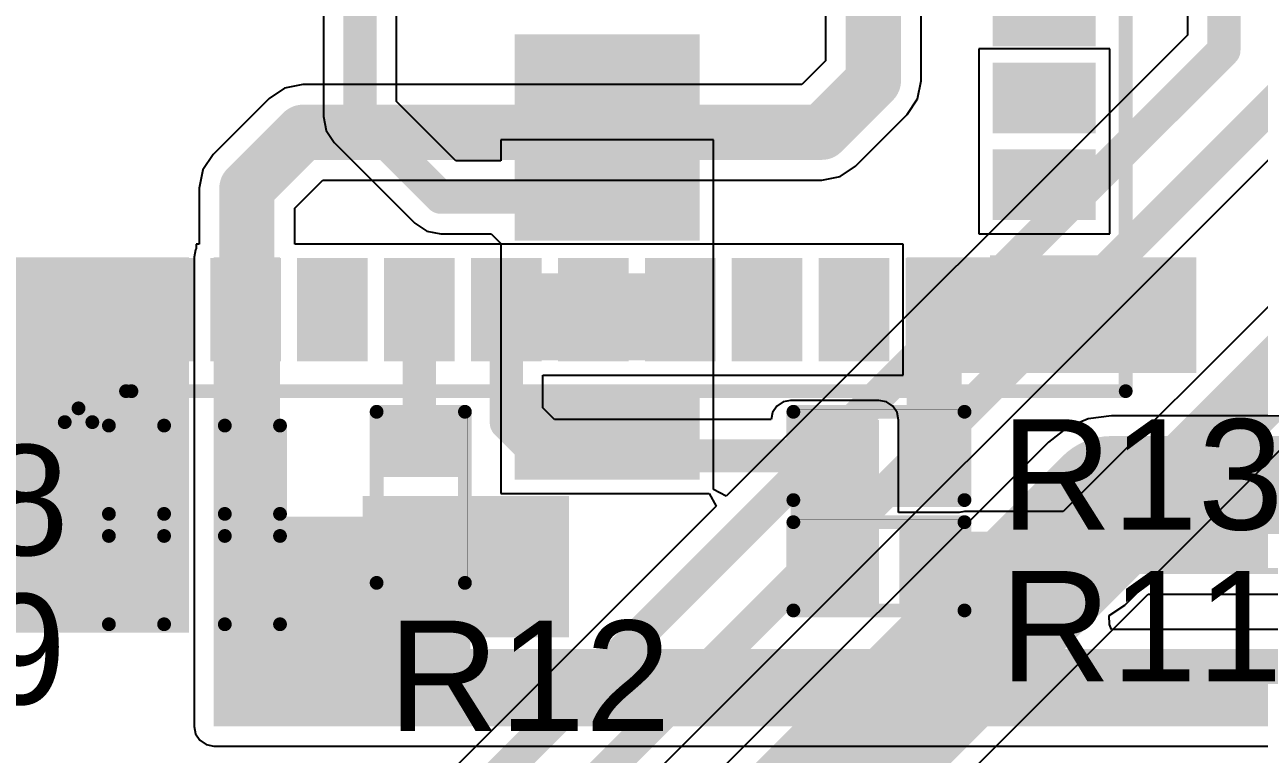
# Model space of a CAD drawing. Header units: millimetres. Extents: x 0 to 212, y 0 to 213.
# Drawn here: x 0.3924 to 0.8397, y 1.1006 to 1.365 of the extents above; entities that cross this region are included whole.
import ezdxf

# ---------------------------------------------------------------- set-up
doc = ezdxf.new("R2010")
doc.units = ezdxf.units.MM
doc.header["$MEASUREMENT"] = 0
for name, color, linetype in [('BottomLayer', 5, 'Continuous'), ('BottomPaste', 16, 'Continuous'), ('BottomSolder', 6, 'Continuous'), ('TopLayer', 1, 'Continuous'), ('TopOverlay', 2, 'Continuous'), ('TopPaste', 8, 'Continuous'), ('TopSolder', 216, 'Continuous'), ('ViaHoleLayer', 16, 'Continuous')]:
    doc.layers.add(name, color=color, linetype=linetype)
doc.styles.add('Arial', font='', dxfattribs={"height": 0.2})
doc.styles.get('Arial').set_extended_font_data('Arial')

# ---------------------------------------------------------------- blocks, each defined once
blk = doc.blocks.new('ESP32_C3_MINI_1U_H4__30')
at = {"layer": 'TopLayer'}
for points in [[(-0.25098, 0.16831), (-0.21752, 0.16831), (-0.21752, 0.14665), (-0.25098, 0.14665)], [(-0.25098, 0.13681), (-0.21752, 0.13681), (-0.21752, 0.11515), (-0.25098, 0.11515)], [(-0.25098, 0.10532), (-0.21752, 0.10532), (-0.21752, 0.08366), (-0.25098, 0.08366)], [(-0.25098, 0.07382), (-0.21752, 0.07382), (-0.21752, 0.05216), (-0.25098, 0.05216)], [(-0.25098, 0.04233), (-0.21752, 0.04233), (-0.21752, 0.02067), (-0.25098, 0.02067)], [(-0.25098, 0.01083), (-0.21752, 0.01083), (-0.21752, -0.01083), (-0.25098, -0.01083)], [(-0.25098, -0.02066), (-0.21752, -0.02066), (-0.21752, -0.04232), (-0.25098, -0.04232)], [(-0.25098, -0.05216), (-0.21752, -0.05216), (-0.21752, -0.07382), (-0.25098, -0.07382)], [(-0.25098, -0.08366), (-0.21752, -0.08366), (-0.21752, -0.10532), (-0.25098, -0.10532)], [(-0.25098, -0.11515), (-0.21752, -0.11515), (-0.21752, -0.13681), (-0.25098, -0.13681)], [(-0.25098, -0.14665), (-0.21752, -0.14665), (-0.21752, -0.16831), (-0.25098, -0.16831)], [(-0.25197, -0.17716), (-0.21653, -0.17716), (-0.21653, -0.2126), (-0.25197, -0.2126)], [(-0.19981, -0.21161), (-0.19981, -0.17815), (-0.17815, -0.17815), (-0.17815, -0.21161)], [(-0.16831, -0.21161), (-0.16831, -0.17815), (-0.14665, -0.17815), (-0.14665, -0.21161)], [(-0.13682, -0.21161), (-0.13682, -0.17815), (-0.11516, -0.17815), (-0.11516, -0.21161)]]:
    blk.add_hatch(color=1, dxfattribs=at).paths.add_polyline_path(points)
at = {"layer": 'TopPaste'}
for points in [[(-0.25098, 0.16831), (-0.21752, 0.16831), (-0.21752, 0.14665), (-0.25098, 0.14665)], [(-0.25098, 0.13681), (-0.21752, 0.13681), (-0.21752, 0.11515), (-0.25098, 0.11515)], [(-0.25098, 0.10532), (-0.21752, 0.10532), (-0.21752, 0.08366), (-0.25098, 0.08366)], [(-0.25098, 0.07382), (-0.21752, 0.07382), (-0.21752, 0.05216), (-0.25098, 0.05216)], [(-0.25098, 0.04233), (-0.21752, 0.04233), (-0.21752, 0.02067), (-0.25098, 0.02067)], [(-0.25098, 0.01083), (-0.21752, 0.01083), (-0.21752, -0.01083), (-0.25098, -0.01083)], [(-0.25098, -0.02066), (-0.21752, -0.02066), (-0.21752, -0.04232), (-0.25098, -0.04232)], [(-0.25098, -0.05216), (-0.21752, -0.05216), (-0.21752, -0.07382), (-0.25098, -0.07382)], [(-0.25098, -0.08366), (-0.21752, -0.08366), (-0.21752, -0.10532), (-0.25098, -0.10532)], [(-0.25098, -0.11515), (-0.21752, -0.11515), (-0.21752, -0.13681), (-0.25098, -0.13681)], [(-0.25098, -0.14665), (-0.21752, -0.14665), (-0.21752, -0.16831), (-0.25098, -0.16831)], [(-0.25197, -0.17716), (-0.21653, -0.17716), (-0.21653, -0.2126), (-0.25197, -0.2126)], [(-0.19981, -0.21161), (-0.19981, -0.17815), (-0.17815, -0.17815), (-0.17815, -0.21161)], [(-0.16831, -0.21161), (-0.16831, -0.17815), (-0.14665, -0.17815), (-0.14665, -0.21161)], [(-0.13682, -0.21161), (-0.13682, -0.17815), (-0.11516, -0.17815), (-0.11516, -0.21161)]]:
    blk.add_hatch(color=8, dxfattribs=at).paths.add_polyline_path(points)
at = {"layer": 'TopSolder'}
for points in [[(-0.25295, 0.17028), (-0.21555, 0.17028), (-0.21555, 0.14468), (-0.25295, 0.14468)], [(-0.25295, 0.13878), (-0.21555, 0.13878), (-0.21555, 0.11318), (-0.25295, 0.11318)], [(-0.25295, 0.10729), (-0.21555, 0.10729), (-0.21555, 0.08169), (-0.25295, 0.08169)], [(-0.25295, 0.07579), (-0.21555, 0.07579), (-0.21555, 0.05019), (-0.25295, 0.05019)], [(-0.25295, 0.0443), (-0.21555, 0.0443), (-0.21555, 0.0187), (-0.25295, 0.0187)], [(-0.25295, 0.0128), (-0.21555, 0.0128), (-0.21555, -0.0128), (-0.25295, -0.0128)], [(-0.25295, -0.01869), (-0.21555, -0.01869), (-0.21555, -0.04429), (-0.25295, -0.04429)], [(-0.25295, -0.05019), (-0.21555, -0.05019), (-0.21555, -0.07579), (-0.25295, -0.07579)], [(-0.25295, -0.08169), (-0.21555, -0.08169), (-0.21555, -0.10729), (-0.25295, -0.10729)], [(-0.25295, -0.11318), (-0.21555, -0.11318), (-0.21555, -0.13878), (-0.25295, -0.13878)], [(-0.25295, -0.14468), (-0.21555, -0.14468), (-0.21555, -0.17028), (-0.25295, -0.17028)], [(-0.25394, -0.17519), (-0.21456, -0.17519), (-0.21456, -0.21457), (-0.25394, -0.21457)], [(-0.20178, -0.21358), (-0.20178, -0.17618), (-0.17618, -0.17618), (-0.17618, -0.21358)], [(-0.17028, -0.21358), (-0.17028, -0.17618), (-0.14468, -0.17618), (-0.14468, -0.21358)], [(-0.13879, -0.21358), (-0.13879, -0.17618), (-0.11319, -0.17618), (-0.11319, -0.21358)]]:
    blk.add_hatch(color=216, dxfattribs=at).paths.add_polyline_path(points)
at = {"layer": 'TopOverlay', "const_width": 0.005}
for points in [[(-0.26378, 0.27559), (-0.26378, 0.13582)], [(-0.275, 0.16), (-0.27, 0.155)], [(-0.275, 0.16), (-0.275, 0.15)], [(-0.27, 0.155), (-0.275, 0.15)], [(-0.26378, 0.13779), (-0.26378, -0.22441)], [(-0.26378, -0.22441), (0.26377, -0.22441)]]:
    blk.add_lwpolyline(points, dxfattribs=at)
at = {"layer": 'TopOverlay', "const_width": 0.0025}
for points in [[(-0.27625, 0.16, 1), (-0.27375, 0.16, 1)], [(-0.27625, 0.16, 1), (-0.27375, 0.16, 1)], [(-0.27125, 0.155, 1), (-0.26875, 0.155, 1)], [(-0.27125, 0.155, 1), (-0.26875, 0.155, 1)], [(-0.27625, 0.15, 1), (-0.27375, 0.15, 1)], [(-0.27625, 0.15, 1), (-0.27375, 0.15, 1)], [(-0.26503, 0.13779, 1), (-0.26253, 0.13779, 1)], [(-0.26503, 0.13582, 1), (-0.26253, 0.13582, 1)], [(-0.26503, -0.22441, 1), (-0.26253, -0.22441, 1)], [(-0.26503, -0.22441, 1), (-0.26253, -0.22441, 1)]]:
    blk.add_lwpolyline(points, format="xyb", close=True, dxfattribs=at)
blk = doc.blocks.new('R___0402_36')
at = {"layer": 'TopLayer'}
for points in [[(-0.0275, -0.0125), (-0.0275, 0.0125), (-0.0095, 0.0125), (-0.0095, -0.0125)], [(0.0095, -0.0125), (0.0095, 0.0125), (0.0275, 0.0125), (0.0275, -0.0125)]]:
    blk.add_hatch(color=1, dxfattribs=at).paths.add_polyline_path(points)
at = {"layer": 'TopPaste'}
for points in [[(-0.0275, -0.0125), (-0.0275, 0.0125), (-0.0095, 0.0125), (-0.0095, -0.0125)], [(0.0095, -0.0125), (0.0095, 0.0125), (0.0275, 0.0125), (0.0275, -0.0125)]]:
    blk.add_hatch(color=8, dxfattribs=at).paths.add_polyline_path(points)
at = {"layer": 'TopSolder'}
for points in [[(-0.02967, -0.01467), (-0.02967, 0.01467), (-0.00733, 0.01467), (-0.00733, -0.01467)], [(0.00733, -0.01467), (0.00733, 0.01467), (0.02967, 0.01467), (0.02967, -0.01467)]]:
    blk.add_hatch(color=216, dxfattribs=at).paths.add_polyline_path(points)
at = {"layer": 'TopOverlay'}
for points, const_width in [([(0.031, 0.016), (-0.031, 0.016)], 0.005), ([(-0.031, 0.016), (-0.031, -0.016)], 0.005), ([(0.031, 0.016), (0.031, -0.016)], 0.005), ([(0.031, -0.016), (-0.031, -0.016)], 0.005), ([(0.032, -0.017), (-0.032, -0.017)], 0.000127)]:
    blk.add_lwpolyline(points, dxfattribs=dict(at, const_width=const_width))
for points, const_width in [([(-0.03225, 0.016, 1), (-0.02975, 0.016, 1)], 0.0025), ([(-0.03225, 0.016, 1), (-0.02975, 0.016, 1)], 0.0025), ([(0.02975, 0.016, 1), (0.03225, 0.016, 1)], 0.0025), ([(0.02975, 0.016, 1), (0.03225, 0.016, 1)], 0.0025), ([(-0.03225, -0.016, 1), (-0.02975, -0.016, 1)], 0.0025), ([(-0.03225, -0.016, 1), (-0.02975, -0.016, 1)], 0.0025), ([(-0.03203, -0.017, 1), (-0.03197, -0.017, 1)], 0.0000635), ([(0.02975, -0.016, 1), (0.03225, -0.016, 1)], 0.0025), ([(0.02975, -0.016, 1), (0.03225, -0.016, 1)], 0.0025), ([(0.03197, -0.017, 1), (0.03203, -0.017, 1)], 0.0000635)]:
    blk.add_lwpolyline(points, format="xyb", close=True, dxfattribs=dict(at, const_width=const_width))
blk = doc.blocks.new('R___0402_37')
at = {"layer": 'TopLayer'}
for points in [[(-0.0275, -0.0125), (-0.0275, 0.0125), (-0.0095, 0.0125), (-0.0095, -0.0125)], [(0.0095, -0.0125), (0.0095, 0.0125), (0.0275, 0.0125), (0.0275, -0.0125)]]:
    blk.add_hatch(color=1, dxfattribs=at).paths.add_polyline_path(points)
at = {"layer": 'TopPaste'}
for points in [[(-0.0275, -0.0125), (-0.0275, 0.0125), (-0.0095, 0.0125), (-0.0095, -0.0125)], [(0.0095, -0.0125), (0.0095, 0.0125), (0.0275, 0.0125), (0.0275, -0.0125)]]:
    blk.add_hatch(color=8, dxfattribs=at).paths.add_polyline_path(points)
at = {"layer": 'TopSolder'}
for points in [[(-0.02967, -0.01467), (-0.02967, 0.01467), (-0.00733, 0.01467), (-0.00733, -0.01467)], [(0.00733, -0.01467), (0.00733, 0.01467), (0.02967, 0.01467), (0.02967, -0.01467)]]:
    blk.add_hatch(color=216, dxfattribs=at).paths.add_polyline_path(points)
at = {"layer": 'TopOverlay'}
for points, const_width in [([(-0.031, 0.016), (0.031, 0.016)], 0.005), ([(-0.031, 0.016), (-0.031, -0.016)], 0.005), ([(0.031, 0.016), (0.031, -0.016)], 0.005), ([(-0.031, -0.016), (0.031, -0.016)], 0.005), ([(-0.032, -0.017), (0.032, -0.017)], 0.000127)]:
    blk.add_lwpolyline(points, dxfattribs=dict(at, const_width=const_width))
for points, const_width in [([(-0.03225, 0.016, 1), (-0.02975, 0.016, 1)], 0.0025), ([(-0.03225, 0.016, 1), (-0.02975, 0.016, 1)], 0.0025), ([(0.02975, 0.016, 1), (0.03225, 0.016, 1)], 0.0025), ([(0.02975, 0.016, 1), (0.03225, 0.016, 1)], 0.0025), ([(-0.03225, -0.016, 1), (-0.02975, -0.016, 1)], 0.0025), ([(-0.03225, -0.016, 1), (-0.02975, -0.016, 1)], 0.0025), ([(-0.03203, -0.017, 1), (-0.03197, -0.017, 1)], 0.0000635), ([(0.02975, -0.016, 1), (0.03225, -0.016, 1)], 0.0025), ([(0.02975, -0.016, 1), (0.03225, -0.016, 1)], 0.0025), ([(0.03197, -0.017, 1), (0.03203, -0.017, 1)], 0.0000635)]:
    blk.add_lwpolyline(points, format="xyb", close=True, dxfattribs=dict(at, const_width=const_width))
blk = doc.blocks.new('R___0402_38')
at = {"layer": 'TopLayer'}
for points in [[(-0.0275, -0.0125), (-0.0275, 0.0125), (-0.0095, 0.0125), (-0.0095, -0.0125)], [(0.0095, -0.0125), (0.0095, 0.0125), (0.0275, 0.0125), (0.0275, -0.0125)]]:
    blk.add_hatch(color=1, dxfattribs=at).paths.add_polyline_path(points)
at = {"layer": 'TopPaste'}
for points in [[(-0.0275, -0.0125), (-0.0275, 0.0125), (-0.0095, 0.0125), (-0.0095, -0.0125)], [(0.0095, -0.0125), (0.0095, 0.0125), (0.0275, 0.0125), (0.0275, -0.0125)]]:
    blk.add_hatch(color=8, dxfattribs=at).paths.add_polyline_path(points)
at = {"layer": 'TopSolder'}
for points in [[(-0.02967, -0.01467), (-0.02967, 0.01467), (-0.00733, 0.01467), (-0.00733, -0.01467)], [(0.00733, -0.01467), (0.00733, 0.01467), (0.02967, 0.01467), (0.02967, -0.01467)]]:
    blk.add_hatch(color=216, dxfattribs=at).paths.add_polyline_path(points)
at = {"layer": 'TopOverlay'}
for points, const_width in [([(0.031, 0.016), (-0.031, 0.016)], 0.005), ([(-0.031, 0.016), (-0.031, -0.016)], 0.005), ([(0.031, 0.016), (0.031, -0.016)], 0.005), ([(0.031, -0.016), (-0.031, -0.016)], 0.005), ([(0.032, -0.017), (-0.032, -0.017)], 0.000127)]:
    blk.add_lwpolyline(points, dxfattribs=dict(at, const_width=const_width))
for points, const_width in [([(-0.03225, 0.016, 1), (-0.02975, 0.016, 1)], 0.0025), ([(-0.03225, 0.016, 1), (-0.02975, 0.016, 1)], 0.0025), ([(0.02975, 0.016, 1), (0.03225, 0.016, 1)], 0.0025), ([(0.02975, 0.016, 1), (0.03225, 0.016, 1)], 0.0025), ([(-0.03225, -0.016, 1), (-0.02975, -0.016, 1)], 0.0025), ([(-0.03225, -0.016, 1), (-0.02975, -0.016, 1)], 0.0025), ([(-0.03203, -0.017, 1), (-0.03197, -0.017, 1)], 0.0000635), ([(0.02975, -0.016, 1), (0.03225, -0.016, 1)], 0.0025), ([(0.02975, -0.016, 1), (0.03225, -0.016, 1)], 0.0025), ([(0.03197, -0.017, 1), (0.03203, -0.017, 1)], 0.0000635)]:
    blk.add_lwpolyline(points, format="xyb", close=True, dxfattribs=dict(at, const_width=const_width))
blk = doc.blocks.new('HX_TF_CARD_H1_8_B_45')
at = {"layer": 'BottomLayer'}
for points in [[(-0.32874, -0.12992), (-0.28149, -0.12992), (-0.28149, -0.20079), (-0.32874, -0.20079)], [(-0.27165, -0.18504), (-0.24409, -0.18504), (-0.24409, -0.24803), (-0.27165, -0.24803)], [(-0.22834, -0.18504), (-0.20079, -0.18504), (-0.20079, -0.24803), (-0.22834, -0.24803)], [(-0.18504, -0.18504), (-0.15748, -0.18504), (-0.15748, -0.24803), (-0.18504, -0.24803)], [(-0.14173, -0.18504), (-0.11417, -0.18504), (-0.11417, -0.24803), (-0.14173, -0.24803)]]:
    blk.add_hatch(color=5, dxfattribs=at).paths.add_polyline_path(points)
at = {"layer": 'BottomPaste'}
for points in [[(-0.32874, -0.12992), (-0.28149, -0.12992), (-0.28149, -0.20079), (-0.32874, -0.20079)], [(-0.27165, -0.18504), (-0.24409, -0.18504), (-0.24409, -0.24803), (-0.27165, -0.24803)], [(-0.22834, -0.18504), (-0.20079, -0.18504), (-0.20079, -0.24803), (-0.22834, -0.24803)], [(-0.18504, -0.18504), (-0.15748, -0.18504), (-0.15748, -0.24803), (-0.18504, -0.24803)], [(-0.14173, -0.18504), (-0.11417, -0.18504), (-0.11417, -0.24803), (-0.14173, -0.24803)]]:
    blk.add_hatch(color=16, dxfattribs=at).paths.add_polyline_path(points)
at = {"layer": 'BottomSolder'}
for points in [[(-0.33071, -0.12795), (-0.27952, -0.12795), (-0.27952, -0.20276), (-0.33071, -0.20276)], [(-0.27362, -0.18307), (-0.24212, -0.18307), (-0.24212, -0.25), (-0.27362, -0.25)], [(-0.23031, -0.18307), (-0.19882, -0.18307), (-0.19882, -0.25), (-0.23031, -0.25)], [(-0.18701, -0.18307), (-0.15551, -0.18307), (-0.15551, -0.25), (-0.18701, -0.25)], [(-0.1437, -0.18307), (-0.1122, -0.18307), (-0.1122, -0.25), (-0.1437, -0.25)]]:
    blk.add_hatch(color=6, dxfattribs=at).paths.add_polyline_path(points)
blk = doc.blocks.new('C___0402_60')
at = {"layer": 'TopLayer'}
for points in [[(-0.0275, -0.0125), (-0.0275, 0.0125), (-0.0095, 0.0125), (-0.0095, -0.0125)], [(0.0095, -0.0125), (0.0095, 0.0125), (0.0275, 0.0125), (0.0275, -0.0125)]]:
    blk.add_hatch(color=1, dxfattribs=at).paths.add_polyline_path(points)
at = {"layer": 'TopPaste'}
for points in [[(-0.0275, -0.0125), (-0.0275, 0.0125), (-0.0095, 0.0125), (-0.0095, -0.0125)], [(0.0095, -0.0125), (0.0095, 0.0125), (0.0275, 0.0125), (0.0275, -0.0125)]]:
    blk.add_hatch(color=8, dxfattribs=at).paths.add_polyline_path(points)
at = {"layer": 'TopSolder'}
for points in [[(-0.02986, -0.01486), (-0.02986, 0.01486), (-0.00714, 0.01486), (-0.00714, -0.01486)], [(0.00714, -0.01486), (0.00714, 0.01486), (0.02986, 0.01486), (0.02986, -0.01486)]]:
    blk.add_hatch(color=216, dxfattribs=at).paths.add_polyline_path(points)
at = {"layer": 'TopOverlay', "const_width": 0.005}
for points in [[(-0.031, 0.016), (-0.031, -0.016)], [(-0.011, 0.016), (-0.031, 0.016)], [(0.031, 0.016), (0.011, 0.016)], [(0.031, 0.016), (0.031, -0.016)], [(-0.011, -0.016), (-0.031, -0.016)], [(0.031, -0.016), (0.011, -0.016)]]:
    blk.add_lwpolyline(points, dxfattribs=at)
at = {"layer": 'TopOverlay', "const_width": 0.0025}
for points in [[(-0.03225, 0.016, 1), (-0.02975, 0.016, 1)], [(-0.03225, 0.016, 1), (-0.02975, 0.016, 1)], [(-0.01225, 0.016, 1), (-0.00975, 0.016, 1)], [(0.00975, 0.016, 1), (0.01225, 0.016, 1)], [(0.02975, 0.016, 1), (0.03225, 0.016, 1)], [(0.02975, 0.016, 1), (0.03225, 0.016, 1)], [(-0.03225, -0.016, 1), (-0.02975, -0.016, 1)], [(-0.03225, -0.016, 1), (-0.02975, -0.016, 1)], [(-0.01225, -0.016, 1), (-0.00975, -0.016, 1)], [(0.00975, -0.016, 1), (0.01225, -0.016, 1)], [(0.02975, -0.016, 1), (0.03225, -0.016, 1)], [(0.02975, -0.016, 1), (0.03225, -0.016, 1)]]:
    blk.add_lwpolyline(points, format="xyb", close=True, dxfattribs=at)
blk = doc.blocks.new('C___0402_61')
at = {"layer": 'TopLayer'}
for points in [[(-0.0275, -0.0125), (-0.0275, 0.0125), (-0.0095, 0.0125), (-0.0095, -0.0125)], [(0.0095, -0.0125), (0.0095, 0.0125), (0.0275, 0.0125), (0.0275, -0.0125)]]:
    blk.add_hatch(color=1, dxfattribs=at).paths.add_polyline_path(points)
at = {"layer": 'TopPaste'}
for points in [[(-0.0275, -0.0125), (-0.0275, 0.0125), (-0.0095, 0.0125), (-0.0095, -0.0125)], [(0.0095, -0.0125), (0.0095, 0.0125), (0.0275, 0.0125), (0.0275, -0.0125)]]:
    blk.add_hatch(color=8, dxfattribs=at).paths.add_polyline_path(points)
at = {"layer": 'TopSolder'}
for points in [[(-0.02986, -0.01486), (-0.02986, 0.01486), (-0.00714, 0.01486), (-0.00714, -0.01486)], [(0.00714, -0.01486), (0.00714, 0.01486), (0.02986, 0.01486), (0.02986, -0.01486)]]:
    blk.add_hatch(color=216, dxfattribs=at).paths.add_polyline_path(points)
at = {"layer": 'TopOverlay', "const_width": 0.005}
for points in [[(-0.031, 0.016), (-0.031, -0.016)], [(-0.011, 0.016), (-0.031, 0.016)], [(0.031, 0.016), (0.011, 0.016)], [(0.031, 0.016), (0.031, -0.016)], [(-0.011, -0.016), (-0.031, -0.016)], [(0.031, -0.016), (0.011, -0.016)]]:
    blk.add_lwpolyline(points, dxfattribs=at)
at = {"layer": 'TopOverlay', "const_width": 0.0025}
for points in [[(-0.03225, 0.016, 1), (-0.02975, 0.016, 1)], [(-0.03225, 0.016, 1), (-0.02975, 0.016, 1)], [(-0.01225, 0.016, 1), (-0.00975, 0.016, 1)], [(0.00975, 0.016, 1), (0.01225, 0.016, 1)], [(0.02975, 0.016, 1), (0.03225, 0.016, 1)], [(0.02975, 0.016, 1), (0.03225, 0.016, 1)], [(-0.03225, -0.016, 1), (-0.02975, -0.016, 1)], [(-0.03225, -0.016, 1), (-0.02975, -0.016, 1)], [(-0.01225, -0.016, 1), (-0.00975, -0.016, 1)], [(0.00975, -0.016, 1), (0.01225, -0.016, 1)], [(0.02975, -0.016, 1), (0.03225, -0.016, 1)], [(0.02975, -0.016, 1), (0.03225, -0.016, 1)]]:
    blk.add_lwpolyline(points, format="xyb", close=True, dxfattribs=at)

msp = doc.modelspace()

# ---------------------------------------------------------------- hatches: boundary and pattern name
at = {"layer": 'BottomLayer'}
h = msp.add_hatch(color=5, dxfattribs=at)
edge = h.paths.add_edge_path()
edge.add_arc((0.80392, 1.2557), 0.01181, 0, 360)
h = msp.add_hatch(color=5, dxfattribs=at)
edge = h.paths.add_edge_path()
edge.add_arc((0.40492, 1.19526), 0.01181, 0, 360)
h = msp.add_hatch(color=5, dxfattribs=at)
edge = h.paths.add_edge_path()
edge.add_arc((0.40492, 1.1607), 0.01181, 0, 360)
at = {"layer": 'TopLayer'}
for points in [[(0.35092, 1.1447), (0.45192, 1.1447), (0.45192, 1.2807), (0.35092, 1.2807)], [(0.46092, 1.1107), (0.48492, 1.1107), (0.48492, 1.2807), (0.46092, 1.2807)], [(0.71192, 1.2387), (0.81692, 1.2387), (0.81692, 1.2807), (0.71192, 1.2807)], [(0.71192, 1.1957), (0.73192, 1.1957), (0.73192, 1.2807), (0.71192, 1.2807)], [(0.66992, 1.1527), (0.70192, 1.1527), (0.70192, 1.2217), (0.66992, 1.2217)], [(0.46092, 1.1107), (0.55392, 1.1107), (0.55392, 1.1867), (0.46092, 1.1867)], [(0.46392, 1.1107), (0.98492, 1.1107), (0.98492, 1.1387), (0.46392, 1.1387)]]:
    msp.add_hatch(color=1, dxfattribs=at).paths.add_polyline_path(points)
h = msp.add_hatch(color=1, dxfattribs=at)
edge = h.paths.add_edge_path()
edge.add_arc((0.80392, 1.2557), 0.01181, 0, 360)
h = msp.add_hatch(color=1, dxfattribs=at)
edge = h.paths.add_edge_path()
edge.add_arc((0.40492, 1.19526), 0.01181, 0, 360)
h = msp.add_hatch(color=1, dxfattribs=at)
edge = h.paths.add_edge_path()
edge.add_arc((0.40492, 1.1607), 0.01181, 0, 360)
at = {"layer": 'ViaHoleLayer'}
h = msp.add_hatch(color=16, dxfattribs=at)
edge = h.paths.add_edge_path()
edge.add_arc((0.80392, 1.2557), 0.00591, 0, 360)
h = msp.add_hatch(color=16, dxfattribs=at)
edge = h.paths.add_edge_path()
edge.add_arc((0.40492, 1.19526), 0.00591, 0, 360)
h = msp.add_hatch(color=16, dxfattribs=at)
edge = h.paths.add_edge_path()
edge.add_arc((0.40492, 1.1607), 0.00591, 0, 360)

# ---------------------------------------------------------------- linework, layer by layer
at = {"layer": 'BottomLayer'}
for p, q in [((0.50066, 1.6227), (0.50066, 1.3317)), ((0.52717, 1.33719), (0.52717, 1.61721)), ((0.81366, 1.40363), (0.81366, 1.36119)), ((0.81366, 1.36119), (0.64655, 1.19407)), ((0.49236, 0.9654), (0.87229, 1.34533)), ((0.54867, 1.3157), (0.52717, 1.33719)), ((0.50066, 1.3317), (0.50167, 1.32663)), ((0.50167, 1.32663), (0.50455, 1.32233)), ((0.50455, 1.32233), (0.5338, 1.29307)), ((0.64195, 1.32322), (0.56496, 1.32322)), ((0.56496, 1.32322), (0.56496, 1.3157)), ((0.64195, 1.28492), (0.64195, 1.32322)), ((0.56496, 1.3157), (0.54867, 1.3157)), ((0.5338, 1.29307), (0.53811, 1.2902)), ((0.53811, 1.2902), (0.54318, 1.28919)), ((0.54318, 1.28919), (0.56142, 1.28919)), ((0.56142, 1.28919), (0.56496, 1.28566)), ((0.56496, 1.28566), (0.56496, 1.28167)), ((0.64195, 1.27992), (0.64195, 1.28492)), ((0.56496, 1.28167), (0.56496, 1.27667)), ((0.64195, 1.27667), (0.64195, 1.27992)), ((0.56496, 1.27667), (0.56496, 1.24161)), ((0.64195, 1.24161), (0.64195, 1.27667)), ((0.56496, 1.24161), (0.56496, 1.23836)), ((0.64195, 1.23661), (0.64195, 1.24161)), ((0.56496, 1.23836), (0.56496, 1.23336)), ((0.64195, 1.23336), (0.64195, 1.23661)), ((0.56496, 1.23336), (0.56496, 1.19505)), ((0.64195, 1.19943), (0.64195, 1.23336)), ((0.77778, 1.22209), (0.76999, 1.21887)), ((0.78613, 1.22319), (0.77778, 1.22209)), ((1.00642, 1.22319), (0.78613, 1.22319)), ((0.76999, 1.21887), (0.76331, 1.21374)), ((0.76331, 1.21374), (0.5861, 1.03653)), ((0.64195, 1.19655), (0.64195, 1.19943)), ((0.56496, 1.19505), (0.63721, 1.19505)), ((0.63721, 1.19505), (0.64045, 1.19505)), ((0.64045, 1.19505), (0.64293, 1.19046)), ((0.64655, 1.19407), (0.64195, 1.19655)), ((0.64293, 1.19046), (0.51043, 1.05796)), ((0.73134, 1.09048), (0.7995, 1.15864)), ((0.7995, 1.15864), (1.00642, 1.15864))]:
    msp.add_line(p, q, dxfattribs=at)
for points, const_width in [([(0.51392, 1.3317), (0.51392, 1.6227)], 0.012), ([(0.82692, 1.3557), (0.82692, 1.5467)], 0.012), ([(0.45292, 0.9447), (0.86292, 1.3547)], 0.012), ([(0.51592, 1.0447), (0.82692, 1.3557)], 0.012), ([(0.51392, 1.3317), (0.54318, 1.30245)], 0.012), ([(0.54318, 1.30245), (0.60345, 1.30245)], 0.012), ([(0.60892, 1.0137), (0.78613, 1.19091)], 0.05), ([(0.78613, 1.19091), (1.04492, 1.19091)], 0.05)]:
    msp.add_lwpolyline(points, dxfattribs=dict(at, const_width=const_width))
for points, const_width in [([(0.82392, 1.3557, 1), (0.82992, 1.3557, 1)], 0.006), ([(0.82392, 1.3557, 1), (0.82992, 1.3557, 1)], 0.006), ([(0.51092, 1.3317, 1), (0.51692, 1.3317, 1)], 0.006), ([(0.51092, 1.3317, 1), (0.51692, 1.3317, 1)], 0.006), ([(0.54018, 1.30245, 1), (0.54618, 1.30245, 1)], 0.006), ([(0.54018, 1.30245, 1), (0.54618, 1.30245, 1)], 0.006), ([(0.60045, 1.30245, 1), (0.60645, 1.30245, 1)], 0.006), ([(0.77363, 1.19091, 1), (0.79863, 1.19091, 1)], 0.025), ([(0.77363, 1.19091, 1), (0.79863, 1.19091, 1)], 0.025)]:
    msp.add_lwpolyline(points, format="xyb", close=True, dxfattribs=dict(at, const_width=const_width))
at = {"layer": 'TopLayer'}
for p, q in [((0.71725, 1.3447), (0.71725, 1.40839)), ((0.68259, 1.37863), (0.68259, 1.35188)), ((0.78553, 1.3563), (0.73807, 1.3563)), ((0.73807, 1.3563), (0.73807, 1.32065)), ((0.78553, 1.32065), (0.78553, 1.3563)), ((0.68259, 1.35188), (0.67404, 1.34333)), ((0.48658, 1.34201), (0.48096, 1.33826)), ((0.49322, 1.34333), (0.48658, 1.34201)), ((0.67404, 1.34333), (0.49322, 1.34333)), ((0.71593, 1.33807), (0.71725, 1.3447)), ((0.48096, 1.33826), (0.46066, 1.31796)), ((0.71218, 1.33245), (0.71593, 1.33807)), ((0.69347, 1.31374), (0.71218, 1.33245)), ((0.73807, 1.32065), (0.73807, 1.28915)), ((0.78553, 1.28915), (0.78553, 1.32065)), ((0.46066, 1.31796), (0.45691, 1.31234)), ((0.45691, 1.31234), (0.45559, 1.3057)), ((0.68785, 1.30999), (0.69347, 1.31374)), ((0.89486, 1.31476), (0.76868, 1.18859)), ((0.49025, 1.29852), (0.5004, 1.30867)), ((0.5004, 1.30867), (0.68122, 1.30867)), ((0.68122, 1.30867), (0.68785, 1.30999)), ((0.45559, 1.3057), (0.45559, 1.28544)), ((0.49025, 1.28544), (0.49025, 1.29852)), ((0.73807, 1.28915), (0.78553, 1.28915)), ((0.4546, 1.28385), (0.45433, 1.28343)), ((0.45559, 1.28544), (0.4546, 1.28544)), ((0.4546, 1.28544), (0.4546, 1.28385)), ((0.71073, 1.28544), (0.49025, 1.28544)), ((0.71073, 1.23797), (0.71073, 1.28544)), ((0.79098, 1.15464), (0.92298, 1.28664)), ((0.45433, 1.28343), (0.45378, 1.2807)), ((0.45378, 1.2807), (0.45378, 1.1867)), ((0.58017, 1.22619), (0.58017, 1.23797)), ((0.58017, 1.23797), (0.71073, 1.23797)), ((0.58441, 1.22196), (0.58017, 1.22619)), ((0.66487, 1.22675), (0.66333, 1.22443)), ((0.66719, 1.2283), (0.66487, 1.22675)), ((0.66992, 1.22884), (0.66719, 1.2283)), ((0.70192, 1.22884), (0.66992, 1.22884)), ((0.70465, 1.2283), (0.70192, 1.22884)), ((0.70697, 1.22675), (0.70465, 1.2283)), ((0.70851, 1.22443), (0.70697, 1.22675)), ((0.66283, 1.22196), (0.58441, 1.22196)), ((0.66333, 1.22443), (0.66283, 1.22196)), ((0.70906, 1.2217), (0.70851, 1.22443)), ((0.70906, 1.1882), (0.70906, 1.2217)), ((0.45378, 1.1867), (0.45378, 1.1107)), ((0.731, 1.1882), (0.70906, 1.1882)), ((0.73292, 1.18859), (0.731, 1.1882)), ((0.76868, 1.18859), (0.73292, 1.18859)), ((0.78528, 1.15084), (0.79098, 1.15464)), ((0.7855, 1.14759), (0.78528, 1.15084)), ((0.78612, 1.14584), (0.7855, 1.14759)), ((0.93978, 1.14584), (0.78612, 1.14584)), ((0.45378, 1.1107), (0.45433, 1.10797)), ((0.45433, 1.10797), (0.45587, 1.10566)), ((0.45587, 1.10566), (0.45819, 1.10411)), ((0.45819, 1.10411), (0.46092, 1.10357)), ((0.46092, 1.10357), (0.991, 1.10357))]:
    msp.add_line(p, q, dxfattribs=at)
for points, const_width in [([(0.69992, 1.3447), (0.69992, 1.4157)], 0.02), ([(0.68122, 1.326), (0.69992, 1.3447)], 0.02), ([(0.47292, 1.3057), (0.49322, 1.326)], 0.02), ([(0.49322, 1.326), (0.68122, 1.326)], 0.02), ([(0.47292, 1.1957), (0.47292, 1.3057)], 0.02), ([(0.77692, 1.1687), (0.90892, 1.3007)], 0.025), ([(0.53542, 1.2127), (0.53542, 1.2617)], 0.012), ([(0.56692, 1.2207), (0.56692, 1.2617)], 0.012), ([(0.56692, 1.2207), (0.57892, 1.2087)], 0.012), ([(0.53542, 1.2127), (0.53592, 1.2122)], 0.012), ([(0.57892, 1.2087), (0.68342, 1.2087)], 0.012), ([(0.73292, 1.1687), (0.77692, 1.1687)], 0.025), ([(0.47492, 1.1397), (0.48592, 1.1287)], 0.012), ([(0.48592, 1.1287), (0.50992, 1.1287)], 0.012), ([(0.50947, 1.12766), (0.50992, 1.1281)], 0.012), ([(0.50992, 1.1281), (0.50992, 1.1287)], 0.012)]:
    msp.add_lwpolyline(points, dxfattribs=dict(at, const_width=const_width))
for points, const_width in [([(0.69492, 1.3447, 1), (0.70492, 1.3447, 1)], 0.01), ([(0.69492, 1.3447, 1), (0.70492, 1.3447, 1)], 0.01), ([(0.48822, 1.326, 1), (0.49822, 1.326, 1)], 0.01), ([(0.48822, 1.326, 1), (0.49822, 1.326, 1)], 0.01), ([(0.67622, 1.326, 1), (0.68622, 1.326, 1)], 0.01), ([(0.67622, 1.326, 1), (0.68622, 1.326, 1)], 0.01), ([(0.46792, 1.3057, 1), (0.47792, 1.3057, 1)], 0.01), ([(0.46792, 1.3057, 1), (0.47792, 1.3057, 1)], 0.01), ([(0.53242, 1.2617, 1), (0.53842, 1.2617, 1)], 0.006), ([(0.56392, 1.2617, 1), (0.56992, 1.2617, 1)], 0.006), ([(0.56392, 1.2207, 1), (0.56992, 1.2207, 1)], 0.006), ([(0.56392, 1.2207, 1), (0.56992, 1.2207, 1)], 0.006), ([(0.53242, 1.2127, 1), (0.53842, 1.2127, 1)], 0.006), ([(0.53242, 1.2127, 1), (0.53842, 1.2127, 1)], 0.006), ([(0.53292, 1.2122, 1), (0.53892, 1.2122, 1)], 0.006), ([(0.57592, 1.2087, 1), (0.58192, 1.2087, 1)], 0.006), ([(0.57592, 1.2087, 1), (0.58192, 1.2087, 1)], 0.006), ([(0.68042, 1.2087, 1), (0.68642, 1.2087, 1)], 0.006), ([(0.46792, 1.1957, 1), (0.47792, 1.1957, 1)], 0.01), ([(0.72667, 1.1687, 1), (0.73917, 1.1687, 1)], 0.0125), ([(0.77067, 1.1687, 1), (0.78317, 1.1687, 1)], 0.0125), ([(0.77067, 1.1687, 1), (0.78317, 1.1687, 1)], 0.0125), ([(0.47192, 1.1397, 1), (0.47792, 1.1397, 1)], 0.006), ([(0.48292, 1.1287, 1), (0.48892, 1.1287, 1)], 0.006), ([(0.48292, 1.1287, 1), (0.48892, 1.1287, 1)], 0.006), ([(0.50647, 1.12766, 1), (0.51247, 1.12766, 1)], 0.006), ([(0.50692, 1.1287, 1), (0.51292, 1.1287, 1)], 0.006), ([(0.50692, 1.1287, 1), (0.51292, 1.1287, 1)], 0.006), ([(0.50692, 1.1281, 1), (0.51292, 1.1281, 1)], 0.006), ([(0.50692, 1.1281, 1), (0.51292, 1.1281, 1)], 0.006)]:
    msp.add_lwpolyline(points, format="xyb", close=True, dxfattribs=dict(at, const_width=const_width))

# ---------------------------------------------------------------- block references
for name, p, rotation in [('ESP32_C3_MINI_1U_H4__30', (0.56692, 1.49595), 90), ('HX_TF_CARD_H1_8_B_45', (0.38692, 1.4737), 90), ('R___0402_37', (0.53592, 1.1937), 90), ('R___0402_36', (0.70192, 1.2087), 180), ('C___0402_61', (0.45392, 1.2037), 180), ('R___0402_38', (0.70192, 1.1687), 180), ('C___0402_60', (0.45392, 1.1637), 180)]:
    msp.add_blockref(name, p, dxfattribs=dict(rotation=rotation))

# ---------------------------------------------------------------- texts
at = {"layer": 'TopOverlay', "style": 'Arial'}
for s, p in [('R13', (0.74602, 1.18201)), ('C18', (0.30594, 1.17271)), ('R11', (0.74568, 1.12701)), ('C19', (0.30494, 1.11871)), ('R12', (0.52402, 1.10901))]:
    msp.add_text(s, height=0.04, dxfattribs=at).set_placement(p)

doc.saveas('drawing.dxf')
